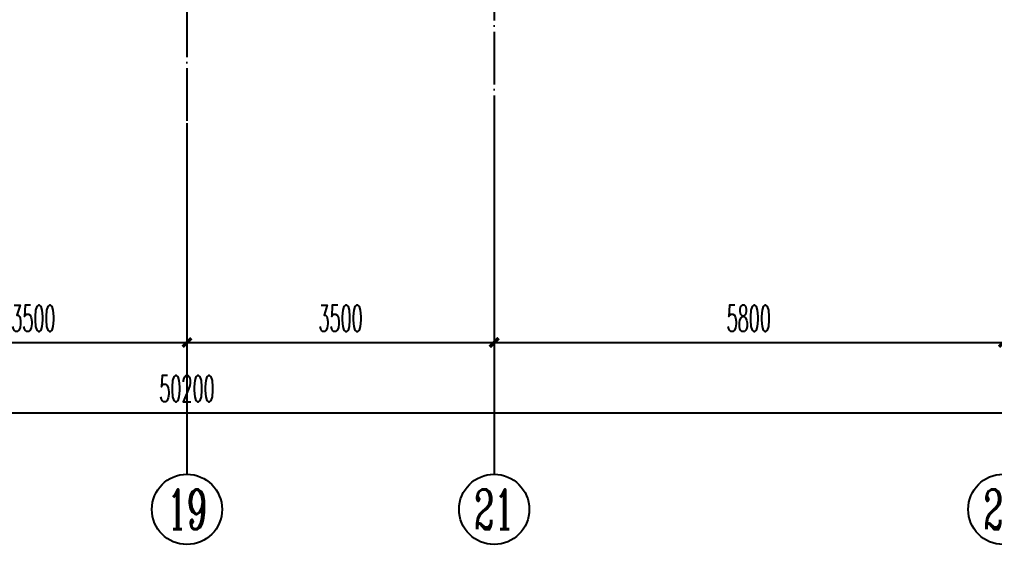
# Model space of a CAD drawing. Extents: x 27938 to 1507990, y 110129 to 923079.
# Drawn here: x 851009 to 862117, y 588649 to 594627 of the extents above; entities that cross this region are included whole.
import ezdxf
from ezdxf.enums import TextEntityAlignment as Align

# ---------------------------------------------------------------- set-up
doc = ezdxf.new("R2010")
doc.units = 0
doc.header["$LTSCALE"] = 1000
doc.header["$MEASUREMENT"] = 0
doc.linetypes.add('DOTE', pattern=[2.42, 2, -0.2, 0.02, -0.2])
for name, color, linetype in [('AXIS', 3, 'Continuous'), ('AXIS_TEXT', 7, 'Continuous'), ('DOTE', 1, 'Continuous')]:
    doc.layers.add(name, color=color, linetype=linetype)
doc.styles.add('_TCH_AXIS', font='COMPLEX', dxfattribs={"bigfont": 'GBCBIG'})
doc.styles.add('_TCH_DIM_T3', font='SIMPLEX.shx', dxfattribs={"width": 0.494118, "bigfont": 'GBCBIG.shx'})
doc.styles.add('COMPLEX', font='COMPLEX')
doc.dimstyles.new('_TCH_ARCH&&100', dxfattribs={"dimtxt": 297.5, "dimasz": 100, "dimexe": 250, "dimexo": 300, "dimgap": 126.25, "dimtad": 1, "dimdec": 0, "dimzin": 0, "dimdsep": 46, "dimtxsty": '_TCH_DIM_T3', "dimblk": 'ARCHTICK', "dimcen": 0.09, "dimclrt": 4, "dimazin": 2, "dimtfac": 1, "dimtdec": 0, "dimtix": 1, "dimtmove": 2, "dimatfit": 3, "dimfxl": 100, "dimtolj": 1, "dimtzin": 0, "dimarcsym": 0})

# ---------------------------------------------------------------- blocks, each defined once
blk = doc.blocks.new('_ArchTick')
at = {"color": 0, "linetype": 'ByBlock', "const_width": 0.4}
blk.add_lwpolyline([(-0.5, -0.5), (0.5, 0.5)], dxfattribs=at)
blk = doc.blocks.new('*D890')
at = {"layer": 'AXIS', "color": 0, "lineweight": -2}
for p, q in [((856417, 593149), (856417, 590699)), ((862217, 593149), (862217, 590699)), ((856417, 590949), (862217, 590949))]:
    blk.add_line(p, q, dxfattribs=at)
at = {"layer": 'Defpoints', "color": 0}
for p in [(856417, 593449), (862217, 593449), (862217, 590949)]:
    blk.add_point(p, dxfattribs=at)
at = {"layer": 'AXIS', "color": 0, "lineweight": -2, "xscale": 100, "yscale": 100, "zscale": 100, "rotation": 180}
blk.add_blockref('_ArchTick', (856417, 590949), dxfattribs=at)
at = {"layer": 'AXIS', "color": 0, "lineweight": -2, "xscale": 100, "yscale": 100, "zscale": 100}
blk.add_blockref('_ArchTick', (862217, 590949), dxfattribs=at)
at = {"layer": 'AXIS', "color": 4, "insert": (859317, 591224), "char_height": 297.5, "attachment_point": 5, "style": '_TCH_DIM_T3'}
blk.add_mtext('\\A1;5800', dxfattribs=at)
blk = doc.blocks.new('*D891')
at = {"layer": 'AXIS', "color": 0, "lineweight": -2}
for p, q in [((852917, 593149), (852917, 590699)), ((856417, 593149), (856417, 590699)), ((852917, 590949), (856417, 590949))]:
    blk.add_line(p, q, dxfattribs=at)
at = {"layer": 'Defpoints', "color": 0}
for p in [(852917, 593449), (856417, 593449), (856417, 590949)]:
    blk.add_point(p, dxfattribs=at)
at = {"layer": 'AXIS', "color": 0, "lineweight": -2, "xscale": 100, "yscale": 100, "zscale": 100, "rotation": 180}
blk.add_blockref('_ArchTick', (852917, 590949), dxfattribs=at)
at = {"layer": 'AXIS', "color": 0, "lineweight": -2, "xscale": 100, "yscale": 100, "zscale": 100}
blk.add_blockref('_ArchTick', (856417, 590949), dxfattribs=at)
at = {"layer": 'AXIS', "color": 4, "insert": (854667, 591224), "char_height": 297.5, "attachment_point": 5, "style": '_TCH_DIM_T3'}
blk.add_mtext('\\A1;3500', dxfattribs=at)
blk = doc.blocks.new('*D898')
at = {"layer": 'AXIS', "color": 0, "lineweight": -2}
for p, q in [((849417, 593149), (849417, 590699)), ((852917, 593149), (852917, 590699)), ((849417, 590949), (852917, 590949))]:
    blk.add_line(p, q, dxfattribs=at)
at = {"layer": 'Defpoints', "color": 0}
for p in [(849417, 593449), (852917, 593449), (852917, 590949)]:
    blk.add_point(p, dxfattribs=at)
at = {"layer": 'AXIS', "color": 0, "lineweight": -2, "xscale": 100, "yscale": 100, "zscale": 100, "rotation": 180}
blk.add_blockref('_ArchTick', (849417, 590949), dxfattribs=at)
at = {"layer": 'AXIS', "color": 0, "lineweight": -2, "xscale": 100, "yscale": 100, "zscale": 100}
blk.add_blockref('_ArchTick', (852917, 590949), dxfattribs=at)
at = {"layer": 'AXIS', "color": 4, "insert": (851167, 591224), "char_height": 297.5, "attachment_point": 5, "style": '_TCH_DIM_T3'}
blk.add_mtext('\\A1;3500', dxfattribs=at)
blk = doc.blocks.new('*D899')
at = {"layer": 'AXIS', "color": 0, "lineweight": -2}
for p, q in [((827817, 593149), (827817, 589899)), ((878017, 593149), (878017, 589899)), ((827817, 590149), (878017, 590149))]:
    blk.add_line(p, q, dxfattribs=at)
at = {"layer": 'Defpoints', "color": 0}
for p in [(827817, 593449), (878017, 593449), (878017, 590149)]:
    blk.add_point(p, dxfattribs=at)
at = {"layer": 'AXIS', "color": 0, "lineweight": -2, "xscale": 100, "yscale": 100, "zscale": 100, "rotation": 180}
blk.add_blockref('_ArchTick', (827817, 590149), dxfattribs=at)
at = {"layer": 'AXIS', "color": 0, "lineweight": -2, "xscale": 100, "yscale": 100, "zscale": 100}
blk.add_blockref('_ArchTick', (878017, 590149), dxfattribs=at)
at = {"layer": 'AXIS', "color": 4, "insert": (852917, 590424), "char_height": 297.5, "attachment_point": 5, "style": '_TCH_DIM_T3'}
blk.add_mtext('\\A1;50200', dxfattribs=at)
blk = doc.blocks.new('_AXISO')
at = {"color": 0}
blk.add_circle((0, 0), 0.5, dxfattribs=at)
at = {"layer": 'AXIS_TEXT', "color": 0, "style": 'COMPLEX', "width": 1.041667}
blk.add_attdef('A', text='', height=0.56, dxfattribs=at).set_placement((-0.25, -0.28), (0.25, -0.28), align=Align.FIT)

msp = doc.modelspace()

# ---------------------------------------------------------------- linework, layer by layer
at = {"layer": 'AXIS', "color": 8}
for p, q in [((852916.6, 593448.8), (852916.6, 589448.8)), ((856416.6, 593448.8), (856416.6, 589448.8))]:
    msp.add_line(p, q, dxfattribs=at)
at = {"layer": 'DOTE', "color": 169, "linetype": 'DOTE', "ltscale": 0.3}
for p, q in [((852916.6, 612948.8), (852916.6, 593448.8)), ((856416.6, 601748.8), (856416.6, 593448.8))]:
    msp.add_line(p, q, dxfattribs=at)

# ---------------------------------------------------------------- block references
at = {"layer": 'AXIS', "color": 8}
ref = msp.add_blockref('_AXISO', (852916.6, 589048.8), dxfattribs=dict(at, xscale=800, yscale=800, zscale=800))
ref.add_attrib('A', '19', dxfattribs={"layer": 'AXIS_TEXT', "color": 8, "ltscale": 0.5, "height": 452.55, "style": '_TCH_AXIS', "width": 0.724138}).set_placement((852690.3, 588822.5), (853142.8, 588822.5), align=Align.FIT)
ref = msp.add_blockref('_AXISO', (856416.6, 589048.8), dxfattribs=dict(at, xscale=800, yscale=800, zscale=800))
ref.add_attrib('A', '21', dxfattribs={"layer": 'AXIS_TEXT', "color": 8, "ltscale": 0.5, "height": 452.55, "style": '_TCH_AXIS', "width": 0.724138}).set_placement((856190.3, 588822.5), (856642.8, 588822.5), align=Align.FIT)
ref = msp.add_blockref('_AXISO', (862216.6, 589048.9), dxfattribs=dict(at, xscale=800, yscale=800, zscale=800))
ref.add_attrib('A', '25', dxfattribs={"layer": 'AXIS_TEXT', "color": 8, "ltscale": 0.5, "height": 452.55, "style": '_TCH_AXIS', "width": 0.617647}).set_placement((861990.3, 588822.6), (862442.8, 588822.6), align=Align.FIT)

# ---------------------------------------------------------------- dimensions: what is measured, and where the dimension line sits
for p1, p2, distance, picture, middle in [((827816.6, 593448.8), (878016.6, 593448.8), -3300, '*D899', (852916.6, 590423.8)), ((849416.6, 593448.8), (852916.6, 593448.8), -2500, '*D898', (851166.6, 591223.8)), ((852916.6, 593448.8), (856416.6, 593448.8), -2500, '*D891', (854666.6, 591223.8)), ((856416.6, 593448.8), (862216.6, 593448.8), -2500, '*D890', (859316.6, 591223.8))]:
    dim = msp.add_aligned_dim(p1=p1, p2=p2, distance=distance, dimstyle='_TCH_ARCH&&100', dxfattribs=at)
    dim.commit()
    dim.dimension.update_dxf_attribs({"geometry": picture, "text_midpoint": middle})

doc.saveas('drawing.dxf')
